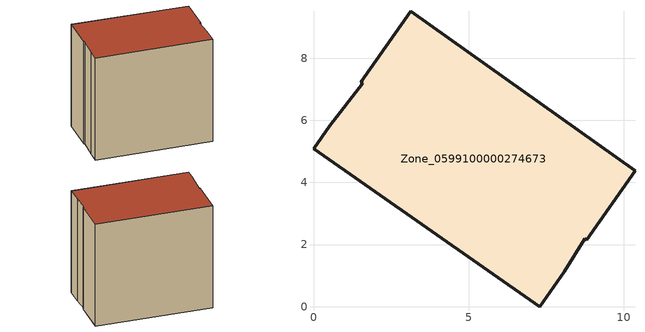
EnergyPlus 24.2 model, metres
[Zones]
Zone_0599100000274673
 floor ground (C_G): 8.08,1.13 7.29,0 0,5.09 0.52,5.83 1.58,7.19 1.52,7.24 3.13,9.51 10.36,4.38 8.8,2.15 8.74,2.19 z0
 wall outside (C_F): 7.29,0 8.08,1.13 8.74,2.19 8.8,2.15 10.36,4.38 3.13,9.51 1.52,7.24 1.58,7.19 0.52,5.83 0,5.09 7.29,0 z0:8.3
 roof outside (C_R): 8.8,2.15 10.36,4.38 3.13,9.51 1.52,7.24 1.58,7.19 0.52,5.83 0,5.09 7.29,0 8.08,1.13 8.74,2.19 z8.3
[BUILDING]
Pand.0599100000274673: North Axis=0; Terrain=City; Loads Convergence Tolerance Value=0.04; Temperature Convergence Tolerance Value=0.4; Solar Distribution=FullExterior; Maximum Number of Warmup Days=25; Minimum Number of Warmup Days=1
[Site:Location]
Rotterdam.The.Hague.AP_ZH_NLD Design_Conditions: Latitude=51.96; Longitude=4.45; Time Zone=1; Elevation=-4.5
[SITE:GROUNDTEMPERATURE:BUILDINGSURFACE]
18, 18, 18, 18, 18, 18, 18, 18, 18, 18, 18, 18
[MATERIAL] Thermal Absorptance=0.9; Solar Absorptance=0.7; Visible Absorptance=0.7
Name | Roughness | Thickness | Conductivity | Density | Specific Heat
G.TI.1975-1991 | MediumSmooth | 0.15 | 0.288461 | 540 | 1210
F.TI.1975-1991 | Rough | 0.3 | 0.230769 | 1920 | 840
R.TI.1975-1991 | MediumRough | 0.2 | 0.153846 | 1500 | 1000
[CONSTRUCTION]
C_G: G.TI.1975-1991
C_F: F.TI.1975-1991
C_R: R.TI.1975-1991
[ZONE]
Zone_0599100000274673: Type=1; Multiplier=1; Ceiling Height=Autocalculate; Volume=Autocalculate; Floor Area=autocalculate; Part of Total Floor Area=Yes
[ZONEINFILTRATION:DESIGNFLOWRATE]
Infil_Zone_0599100000274673: Zone or ZoneList or Space or SpaceList=Zone_0599100000274673; Schedule=AlwaysOn; Design Flow Rate Calculation Method=Flow/Area; Flow Rate per Floor Area=0.003; Constant Term Coefficient=1; Temperature Term Coefficient=0; Velocity Term Coefficient=0; Velocity Squared Term Coefficient=0
[HVACTEMPLATE:ZONE:IDEALLOADSAIRSYSTEM]
Zone_0599100000274673: Maximum Heating Supply Air Temperature=50; Minimum Cooling Supply Air Temperature=13; Maximum Heating Supply Air Humidity Ratio=0.0156; Minimum Cooling Supply Air Humidity Ratio=0.0077; Heating Limit=NoLimit; Cooling Limit=NoLimit; Dehumidification Control Type=ConstantSensibleHeatRatio; Cooling Sensible Heat Ratio=0.7; Dehumidification Setpoint=60; Humidification Control Type=None; Humidification Setpoint=30; Outdoor Air Method=None; Outdoor Air Flow Rate per Person=0.00944; Outdoor Air Flow Rate per Zone Floor Area=0; Outdoor Air Flow Rate per Zone=0; Demand Controlled Ventilation Type=None; Outdoor Air Economizer Type=NoEconomizer; Heat Recovery Type=None; Sensible Heat Recovery Effectiveness=0.7; Latent Heat Recovery Effectiveness=0.65
[ZONECONTROL:THERMOSTAT]
ThermostatControl_Zone_0599100000274673: Zone or ZoneList=Zone_0599100000274673; Control Type Schedule=DualSetpointControlType; Control 1=Thermostat_Zone_0599100000274673; Temperature Difference Between Cutout And Setpoint=0
[THERMOSTATSETPOINT:DUALSETPOINT]
Thermostat_Zone_0599100000274673: Heating Setpoint Temperature Schedule=HeatingSetpoint_Zone_0599100000274673; Cooling Setpoint Temperature Schedule=CoolingSetpoint_Zone_0599100000274673
[SCHEDULE:COMPACT]
HeatingSetpoint_Zone_0599100000274673: Through: 12/31, For: AllDays, Until: 24:00, 21
CoolingSetpoint_Zone_0599100000274673: Through: 12/31, For: AllDays, Until: 24:00, 24
DualSetpointControlType: Through: 12/31, For: AllDays, Until: 24:00, 4
AlwaysOn: Through: 12/31, For: AllDays, Until: 24:00, 1
